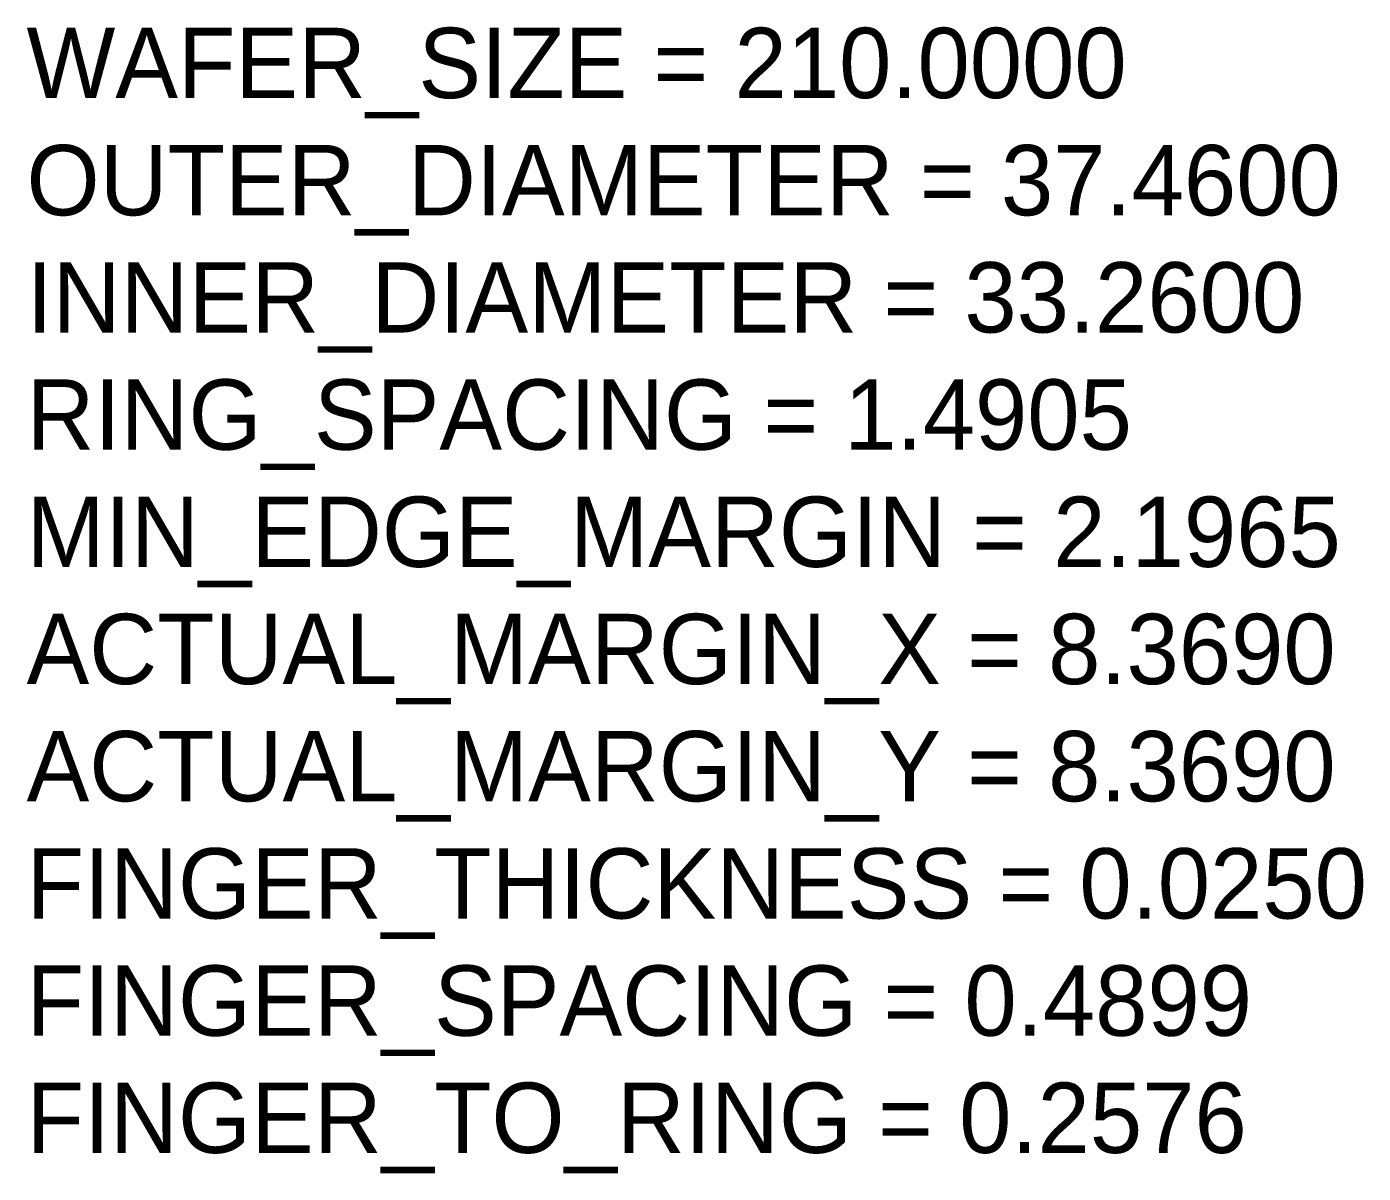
# Model space of a CAD drawing. Header units: millimetres. Extents: x 0 to 327, y -26 to 275.
# Drawn here: x 270 to 327, y 164.1 to 213 of the extents above; entities that cross this region are included whole.
import ezdxf

# ---------------------------------------------------------------- set-up
doc = ezdxf.new("R2010")
doc.units = ezdxf.units.MM
doc.layers.add('DIMS', color=3, linetype='Continuous')

msp = doc.modelspace()

# ---------------------------------------------------------------- texts
at = {"layer": 'DIMS', "color": 3}
for s, p in [('WAFER_SIZE = 210.0000', (270, 210)), ('OUTER_DIAMETER = 37.4600', (270, 205)), ('INNER_DIAMETER = 33.2600', (270, 200)), ('RING_SPACING = 1.4905', (270, 195)), ('MIN_EDGE_MARGIN = 2.1965', (270, 190)), ('ACTUAL_MARGIN_X = 8.3690', (270, 185)), ('ACTUAL_MARGIN_Y = 8.3690', (270, 180)), ('FINGER_THICKNESS = 0.0250', (270, 175)), ('FINGER_SPACING = 0.4899', (270, 170)), ('FINGER_TO_RING = 0.2576', (270, 165))]:
    msp.add_text(s, height=3, dxfattribs=at).set_placement(p)

doc.saveas('drawing.dxf')
